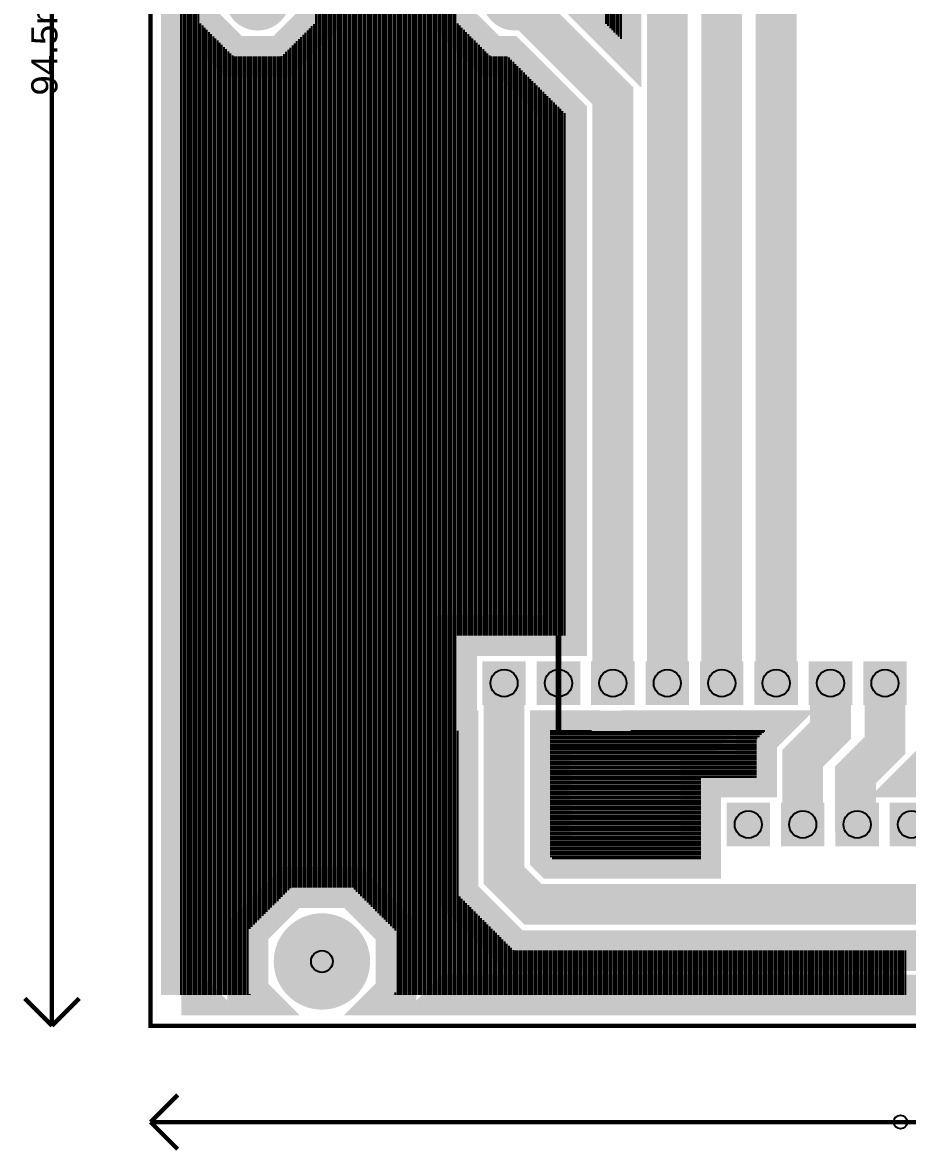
# Model space of a CAD drawing. Header units: centimetres. Extents: x -7.6 to 0, y -0.3 to 9.8.
# Drawn here: x -7.6 to -3.47, y -0.29 to 4.98 of the extents above; entities that cross this region are included whole.
import ezdxf

# ---------------------------------------------------------------- set-up
doc = ezdxf.new("R2010")
doc.units = ezdxf.units.CM
doc.layers.get('0').update_dxf_attribs({"linetype": 'CONTINUOUS'})

# ---------------------------------------------------------------- blocks, each defined once
blk = doc.blocks.new('RPAD')
blk.add_trace([(-0.5, -0.5), (-0.5, 0.5), (0.5, -0.5), (0.5, 0.5)])
blk = doc.blocks.new('EPAD')
at = {"const_width": 0.5}
blk.add_lwpolyline([(-0.25, 0, 1), (0.25, 0, 1)], format="xyb", close=True, dxfattribs=at)

msp = doc.modelspace()

# ---------------------------------------------------------------- linework, layer by layer
for points, const_width in [([(-7.46, 0.3), (-7.46, 9.75)], 0.02032), ([(-7, 0.3), (0, 0.3), (0, 9.75), (-7, 9.75), (-7, 0.3)], 0.02032), ([(-6.85649, 0.44351), (-6.532332, 0.44351), (-6.545649, 0.456827), (-6.545649, 0.743173), (-6.343173, 0.945649), (-6.056827, 0.945649), (-5.854351, 0.743173), (-5.854351, 0.456827), (-5.867668, 0.44351), (-1.132332, 0.44351), (-1.145649, 0.456827), (-1.145649, 0.743173), (-0.943173, 0.945649), (-0.656827, 0.945649), (-0.454351, 0.743173), (-0.454351, 0.456827), (-0.467668, 0.44351), (-0.14351, 0.44351), (-0.14351, 9.60649)], 0.1905), ([(-6.85649, 9.60649), (-6.85649, 0.44351)], 0.1905), ([(-4.588, 1.9), (-4.588, 5.488), (-5.3, 6.2), (-5.3, 6.8)], 0.1905), ([(-4.334, 1.9), (-4.334, 6.234), (-4.9, 6.8)], 0.1905), ([(-3.3, 6.8), (-3.3, 6), (-4.08, 5.22), (-4.08, 1.9)], 0.1905), ([(-6.773049, 5.713101), (-6.773049, 5.486899), (-6.63615, 5.35), (-6.773049, 5.213101), (-6.773049, 4.986899), (-6.613101, 4.826951), (-6.386899, 4.826951), (-6.226951, 4.986899), (-6.226951, 5.213101), (-6.36385, 5.35), (-6.226951, 5.486899), (-6.226951, 5.713101), (-6.386899, 5.873049), (-6.613101, 5.873049), (-6.773049, 5.713101)], 0.1905), ([(-5.026951, 5.486899), (-5.16385, 5.35), (-5.026951, 5.213101), (-5.026951, 5.132277), (-4.803899, 4.909225), (-4.803899, 5.398573), (-5.026951, 5.621625), (-5.026951, 5.486899)], 0.1905), ([(-3.222298, 0.650622), (-5.30416, 0.650622), (-5.565898, 0.91236), (-5.565898, 1.001788), (-5.565899, 1.677751), (-5.572249, 1.677751), (-5.572249, 2.122249), (-5.057899, 2.122249), (-5.057899, 4.552573), (-5.332277, 4.826951), (-5.413101, 4.826951), (-5.573049, 4.986899), (-5.573049, 5.213101)], 0.1905), ([(-4.842, 1.9), (-4.842, 4.642), (-5.3, 5.1)], 0.1905), ([(-5.096, 2.122249), (-5.096, 1.9)], 0.0254), ([(-5.35, 1.9), (-5.35, 1.001788), (-5.214733, 0.866521), (-3.311725, 0.866521), (-3.197587, 0.980659), (-3.197587, 1.236413), (-3.194, 1.24)], 0.1905), ([(-3.826, 1.9), (-3.826, 1.679316), (-3.956, 1.549316), (-3.956, 1.24)], 0.1905), ([(-3.572, 1.9), (-3.572, 1.609505), (-3.709844, 1.471661), (-3.709844, 1.247844), (-3.702, 1.24)], 0.1905), ([(-5.096, 1.677751), (-5.096, 1.9)], 0.0254), ([(-5.134102, 1.091216), (-5.125306, 1.08242), (-4.432249, 1.08242), (-4.432249, 1.462249), (-4.171899, 1.462249), (-4.171899, 1.638743), (-4.132891, 1.677751), (-4.758923, 1.677751), (-4.760572, 1.676102), (-4.939428, 1.676102), (-4.941077, 1.677751), (-5.134101, 1.677751), (-5.134102, 1.091216)], 0.1905), ([(-3.356101, 1.520078), (-3.41393, 1.462249), (-2.717751, 1.462249)], 0.1905), ([(-7.46, 0.3), (-7.587, 0.427)], 0.02032), ([(-7.46, 0.3), (-7.333, 0.427)], 0.02032), ([(-7, -0.15), (-6.873, -0.023)], 0.02032), ([(0, -0.15), (-7, -0.15)], 0.02032), ([(-7, -0.15), (-6.873, -0.277)], 0.02032)]:
    msp.add_lwpolyline(points, dxfattribs=dict(const_width=const_width))
for points in [[(-6.85649, 0.44351), (-6.85649, 9.60649)], [(-6.84649, 0.44351), (-6.84649, 9.60649)], [(-6.83649, 0.44351), (-6.83649, 9.60649)], [(-6.82649, 0.44351), (-6.82649, 9.60649)], [(-6.81649, 0.44351), (-6.81649, 9.60649)], [(-6.80649, 0.44351), (-6.80649, 9.60649)], [(-6.79649, 0.44351), (-6.79649, 9.60649)], [(-6.78649, 0.44351), (-6.78649, 9.60649)], [(-6.77649, 0.44351), (-6.77649, 9.60649)], [(-6.22649, 0.945649), (-6.22649, 8.954351)], [(-6.21649, 0.945649), (-6.21649, 8.954351)], [(-6.20649, 0.945649), (-6.20649, 8.954351)], [(-6.19649, 0.945649), (-6.19649, 8.954351)], [(-6.18649, 0.945649), (-6.18649, 8.954351)], [(-6.17649, 0.945649), (-6.17649, 8.954351)], [(-6.16649, 0.945649), (-6.16649, 8.954351)], [(-6.15649, 0.945649), (-6.15649, 8.954351)], [(-6.14649, 0.945649), (-6.14649, 8.954351)], [(-6.13649, 0.945649), (-6.13649, 8.954351)], [(-6.12649, 0.945649), (-6.12649, 8.954351)], [(-6.11649, 0.945649), (-6.11649, 8.954351)], [(-6.10649, 0.945649), (-6.10649, 8.954351)], [(-6.09649, 0.945649), (-6.09649, 8.954351)], [(-6.08649, 0.945649), (-6.08649, 8.954351)], [(-6.07649, 0.945649), (-6.07649, 8.954351)], [(-6.06649, 0.945649), (-6.06649, 8.38034)], [(-6.05649, 0.945312), (-6.05649, 8.37034)], [(-6.04649, 0.935312), (-6.04649, 8.36034)], [(-6.03649, 0.925312), (-6.03649, 8.35034)], [(-6.02649, 0.915312), (-6.02649, 8.34034)], [(-6.01649, 0.905312), (-6.01649, 8.33034)], [(-5.57649, 0.44351), (-5.57649, 8.33736)], [(-6.00649, 0.895312), (-6.00649, 8.32034)], [(-5.99649, 0.885312), (-5.99649, 8.31034)], [(-5.98649, 0.875312), (-5.98649, 8.30034)], [(-5.97649, 0.865312), (-5.97649, 8.29034)], [(-5.96649, 0.855312), (-5.96649, 8.28034)], [(-5.63649, 0.44351), (-5.63649, 8.27736)], [(-5.62649, 0.44351), (-5.62649, 8.28736)], [(-5.61649, 0.44351), (-5.61649, 8.29736)], [(-5.60649, 0.44351), (-5.60649, 8.30736)], [(-5.59649, 0.44351), (-5.59649, 8.31736)], [(-5.58649, 0.44351), (-5.58649, 8.32736)], [(-5.95649, 0.845312), (-5.95649, 8.27034)], [(-5.94649, 0.835312), (-5.94649, 8.26034)], [(-5.93649, 0.825312), (-5.93649, 8.25034)], [(-5.92649, 0.815312), (-5.92649, 8.24034)], [(-5.91649, 0.805312), (-5.91649, 8.23034)], [(-5.90649, 0.795312), (-5.90649, 8.226951)], [(-5.89649, 0.785312), (-5.89649, 8.226951)], [(-5.88649, 0.775312), (-5.88649, 8.226951)], [(-5.87649, 0.765312), (-5.87649, 8.226951)], [(-5.86649, 0.755312), (-5.86649, 8.226951)], [(-5.85649, 0.745312), (-5.85649, 8.226951)], [(-5.84649, 0.44351), (-5.84649, 8.226951)], [(-5.83649, 0.44351), (-5.83649, 8.226951)], [(-5.82649, 0.44351), (-5.82649, 8.226951)], [(-5.81649, 0.44351), (-5.81649, 8.226951)], [(-5.80649, 0.44351), (-5.80649, 8.226951)], [(-5.79649, 0.44351), (-5.79649, 8.226951)], [(-5.78649, 0.44351), (-5.78649, 8.226951)], [(-5.77649, 0.44351), (-5.77649, 8.226951)], [(-5.76649, 0.44351), (-5.76649, 8.226951)], [(-5.75649, 0.44351), (-5.75649, 8.226951)], [(-5.74649, 0.44351), (-5.74649, 8.226951)], [(-5.73649, 0.44351), (-5.73649, 8.226951)], [(-5.72649, 0.44351), (-5.72649, 8.226951)], [(-5.71649, 0.44351), (-5.71649, 8.226951)], [(-5.70649, 0.44351), (-5.70649, 8.226951)], [(-5.69649, 0.44351), (-5.69649, 8.226951)], [(-5.68649, 0.44351), (-5.68649, 8.22736)], [(-5.67649, 0.44351), (-5.67649, 8.23736)], [(-5.66649, 0.44351), (-5.66649, 8.24736)], [(-5.65649, 0.44351), (-5.65649, 8.25736)], [(-5.64649, 0.44351), (-5.64649, 8.26736)], [(-4.87385, 4.979176), (-4.87385, 5.468524)], [(-4.86385, 4.969176), (-4.86385, 5.458524)], [(-4.85385, 4.959176), (-4.85385, 5.448524)], [(-4.84385, 4.949176), (-4.84385, 5.438524)], [(-4.83385, 4.939176), (-4.83385, 5.428524)], [(-4.82385, 4.929176), (-4.82385, 5.418524)], [(-4.81385, 4.919176), (-4.81385, 5.408524)], [(-4.803899, 4.909225), (-4.803899, 5.398573)], [(-6.76649, 0.44351), (-6.76649, 4.98034)], [(-6.75649, 0.44351), (-6.75649, 4.97034)], [(-6.74649, 0.44351), (-6.74649, 4.96034)], [(-6.25649, 0.945649), (-6.25649, 4.95736)], [(-6.24649, 0.945649), (-6.24649, 4.96736)], [(-6.23649, 0.945649), (-6.23649, 4.97736)], [(-5.56649, 2.122249), (-5.56649, 4.98034)], [(-5.55649, 2.122249), (-5.55649, 4.97034)], [(-5.54649, 2.122249), (-5.54649, 4.96034)], [(-6.73649, 0.44351), (-6.73649, 4.95034)], [(-6.72649, 0.44351), (-6.72649, 4.94034)], [(-6.71649, 0.44351), (-6.71649, 4.93034)], [(-6.70649, 0.44351), (-6.70649, 4.92034)], [(-6.69649, 0.44351), (-6.69649, 4.91034)], [(-6.30649, 0.945649), (-6.30649, 4.90736)], [(-6.29649, 0.945649), (-6.29649, 4.91736)], [(-6.28649, 0.945649), (-6.28649, 4.92736)], [(-6.27649, 0.945649), (-6.27649, 4.93736)], [(-6.26649, 0.945649), (-6.26649, 4.94736)], [(-5.53649, 2.122249), (-5.53649, 4.95034)], [(-5.52649, 2.122249), (-5.52649, 4.94034)], [(-5.51649, 2.122249), (-5.51649, 4.93034)], [(-5.50649, 2.122249), (-5.50649, 4.92034)], [(-5.49649, 2.122249), (-5.49649, 4.91034)], [(-6.68649, 0.44351), (-6.68649, 4.90034)], [(-6.67649, 0.44351), (-6.67649, 4.89034)], [(-6.66649, 0.44351), (-6.66649, 4.88034)], [(-6.65649, 0.44351), (-6.65649, 4.87034)], [(-6.64649, 0.44351), (-6.64649, 4.86034)], [(-6.63649, 0.44351), (-6.63649, 4.85034)], [(-6.35649, 0.932332), (-6.35649, 4.85736)], [(-6.34649, 0.942332), (-6.34649, 4.86736)], [(-6.33649, 0.945649), (-6.33649, 4.87736)], [(-6.32649, 0.945649), (-6.32649, 4.88736)], [(-6.31649, 0.945649), (-6.31649, 4.89736)], [(-5.48649, 2.122249), (-5.48649, 4.90034)], [(-5.47649, 2.122249), (-5.47649, 4.89034)], [(-5.46649, 2.122249), (-5.46649, 4.88034)], [(-5.45649, 2.122249), (-5.45649, 4.87034)], [(-5.44649, 2.122249), (-5.44649, 4.86034)], [(-5.43649, 2.122249), (-5.43649, 4.85034)], [(-6.62649, 0.44351), (-6.62649, 4.84034)], [(-6.61649, 0.44351), (-6.61649, 4.83034)], [(-6.60649, 0.44351), (-6.60649, 4.826951)], [(-6.59649, 0.44351), (-6.59649, 4.826951)], [(-6.58649, 0.44351), (-6.58649, 4.826951)], [(-6.57649, 0.44351), (-6.57649, 4.826951)], [(-6.56649, 0.44351), (-6.56649, 4.826951)], [(-6.55649, 0.44351), (-6.55649, 4.826951)], [(-6.54649, 0.44351), (-6.54649, 4.826951)], [(-6.53649, 0.752332), (-6.53649, 4.826951)], [(-6.52649, 0.762332), (-6.52649, 4.826951)], [(-6.51649, 0.772332), (-6.51649, 4.826951)], [(-6.50649, 0.782332), (-6.50649, 4.826951)], [(-6.49649, 0.792332), (-6.49649, 4.826951)], [(-6.48649, 0.802332), (-6.48649, 4.826951)], [(-6.47649, 0.812332), (-6.47649, 4.826951)], [(-6.46649, 0.822332), (-6.46649, 4.826951)], [(-6.45649, 0.832332), (-6.45649, 4.826951)], [(-6.44649, 0.842332), (-6.44649, 4.826951)], [(-6.43649, 0.852332), (-6.43649, 4.826951)], [(-6.42649, 0.862332), (-6.42649, 4.826951)], [(-6.41649, 0.872332), (-6.41649, 4.826951)], [(-6.40649, 0.882332), (-6.40649, 4.826951)], [(-6.39649, 0.892332), (-6.39649, 4.826951)], [(-6.38649, 0.902332), (-6.38649, 4.82736)], [(-6.37649, 0.912332), (-6.37649, 4.83736)], [(-6.36649, 0.922332), (-6.36649, 4.84736)], [(-5.42649, 2.122249), (-5.42649, 4.84034)], [(-5.41649, 2.122249), (-5.41649, 4.83034)], [(-5.40649, 2.122249), (-5.40649, 4.826951)], [(-5.39649, 2.122249), (-5.39649, 4.826951)], [(-5.38649, 2.122249), (-5.38649, 4.826951)], [(-5.37649, 2.122249), (-5.37649, 4.826951)], [(-5.36649, 2.122249), (-5.36649, 4.826951)], [(-5.35649, 2.122249), (-5.35649, 4.826951)], [(-5.34649, 2.122249), (-5.34649, 4.826951)], [(-5.33649, 2.122249), (-5.33649, 4.826951)], [(-5.32649, 2.122249), (-5.32649, 4.821164)], [(-5.31649, 2.122249), (-5.31649, 4.811164)], [(-5.30649, 2.122249), (-5.30649, 4.801164)], [(-5.29649, 2.122249), (-5.29649, 4.791164)], [(-5.28649, 2.122249), (-5.28649, 4.781164)], [(-5.27649, 2.122249), (-5.27649, 4.771164)], [(-5.26649, 2.122249), (-5.26649, 4.761164)], [(-5.25649, 2.122249), (-5.25649, 4.751164)], [(-5.24649, 2.122249), (-5.24649, 4.741164)], [(-5.23649, 2.122249), (-5.23649, 4.731164)], [(-5.22649, 2.122249), (-5.22649, 4.721164)], [(-5.21649, 2.122249), (-5.21649, 4.711164)], [(-5.20649, 2.122249), (-5.20649, 4.701164)], [(-5.19649, 2.122249), (-5.19649, 4.691164)], [(-5.18649, 2.122249), (-5.18649, 4.681164)], [(-5.17649, 2.122249), (-5.17649, 4.671164)], [(-5.16649, 2.122249), (-5.16649, 4.661164)], [(-5.15649, 2.122249), (-5.15649, 4.651164)], [(-5.14649, 2.122249), (-5.14649, 4.641164)], [(-5.13649, 2.122249), (-5.13649, 4.631164)], [(-5.12649, 2.122249), (-5.12649, 4.621164)], [(-5.11649, 2.122249), (-5.11649, 4.611164)], [(-5.10649, 2.122249), (-5.10649, 4.601164)], [(-5.09649, 2.122249), (-5.09649, 4.591164)], [(-5.08649, 2.122249), (-5.08649, 4.581164)], [(-5.07649, 2.122249), (-5.07649, 4.571164)], [(-5.06649, 2.122249), (-5.06649, 4.561164)], [(-5.56649, 0.44351), (-5.56649, 1.677751)], [(-5.134101, 1.677751), (-4.941077, 1.677751)], [(-5.134101, 1.67242), (-4.138222, 1.67242)], [(-5.134101, 1.66242), (-4.148222, 1.66242)], [(-5.134101, 1.65242), (-4.158222, 1.65242)], [(-5.134101, 1.64242), (-4.168222, 1.64242)], [(-4.758923, 1.677751), (-4.132891, 1.677751)], [(-5.134101, 1.63242), (-4.171899, 1.63242)], [(-5.134101, 1.62242), (-4.171899, 1.62242)], [(-5.134101, 1.61242), (-4.171899, 1.61242)], [(-5.134101, 1.60242), (-4.171899, 1.60242)], [(-5.134101, 1.59242), (-4.171899, 1.59242)], [(-5.134101, 1.58242), (-4.171899, 1.58242)], [(-5.134101, 1.57242), (-4.171899, 1.57242)], [(-5.134101, 1.56242), (-4.171899, 1.56242)], [(-5.134101, 1.55242), (-4.171899, 1.55242)], [(-5.134101, 1.54242), (-4.171899, 1.54242)], [(-5.134101, 1.53242), (-4.171899, 1.53242)], [(-5.134101, 1.52242), (-4.171899, 1.52242)], [(-5.134101, 1.51242), (-4.171899, 1.51242)], [(-5.134101, 1.50242), (-4.171899, 1.50242)], [(-5.134101, 1.49242), (-4.171899, 1.49242)], [(-5.134101, 1.48242), (-4.171899, 1.48242)], [(-5.134101, 1.47242), (-4.171899, 1.47242)], [(-5.134101, 1.46242), (-4.171899, 1.46242)], [(-5.134101, 1.45242), (-4.432249, 1.45242)], [(-5.134101, 1.44242), (-4.432249, 1.44242)], [(-5.134101, 1.43242), (-4.432249, 1.43242)], [(-5.134101, 1.42242), (-4.432249, 1.42242)], [(-5.134101, 1.41242), (-4.432249, 1.41242)], [(-5.134101, 1.40242), (-4.432249, 1.40242)], [(-5.134101, 1.39242), (-4.432249, 1.39242)], [(-5.134101, 1.38242), (-4.432249, 1.38242)], [(-5.134101, 1.37242), (-4.432249, 1.37242)], [(-5.134101, 1.36242), (-4.432249, 1.36242)], [(-5.134101, 1.35242), (-4.432249, 1.35242)], [(-5.134101, 1.34242), (-4.432249, 1.34242)], [(-5.134101, 1.33242), (-4.432249, 1.33242)], [(-5.134101, 1.32242), (-4.432249, 1.32242)], [(-5.134101, 1.31242), (-4.432249, 1.31242)], [(-5.134101, 1.30242), (-4.432249, 1.30242)], [(-5.134101, 1.29242), (-4.432249, 1.29242)], [(-5.134101, 1.28242), (-4.432249, 1.28242)], [(-5.134101, 1.27242), (-4.432249, 1.27242)], [(-5.134101, 1.26242), (-4.432249, 1.26242)], [(-5.134101, 1.25242), (-4.432249, 1.25242)], [(-5.134101, 1.24242), (-4.432249, 1.24242)], [(-5.134101, 1.23242), (-4.432249, 1.23242)], [(-5.134101, 1.22242), (-4.432249, 1.22242)], [(-5.134101, 1.21242), (-4.432249, 1.21242)], [(-5.134101, 1.20242), (-4.432249, 1.20242)], [(-5.134101, 1.19242), (-4.432249, 1.19242)], [(-5.134101, 1.18242), (-4.432249, 1.18242)], [(-5.134101, 1.17242), (-4.432249, 1.17242)], [(-5.134101, 1.16242), (-4.432249, 1.16242)], [(-5.134101, 1.15242), (-4.432249, 1.15242)], [(-5.134101, 1.14242), (-4.432249, 1.14242)], [(-5.134101, 1.13242), (-4.432249, 1.13242)], [(-5.134101, 1.12242), (-4.432249, 1.12242)], [(-5.134101, 1.11242), (-4.432249, 1.11242)], [(-5.134101, 1.10242), (-4.432249, 1.10242)], [(-5.134101, 1.09242), (-4.432249, 1.09242)], [(-5.125306, 1.08242), (-4.432249, 1.08242)], [(-5.55649, 0.44351), (-5.55649, 0.902952)], [(-5.54649, 0.44351), (-5.54649, 0.892952)], [(-5.53649, 0.44351), (-5.53649, 0.882952)], [(-5.52649, 0.44351), (-5.52649, 0.872952)], [(-5.51649, 0.44351), (-5.51649, 0.862952)], [(-5.50649, 0.44351), (-5.50649, 0.852952)], [(-5.49649, 0.44351), (-5.49649, 0.842952)], [(-5.48649, 0.44351), (-5.48649, 0.832952)], [(-5.47649, 0.44351), (-5.47649, 0.822952)], [(-5.46649, 0.44351), (-5.46649, 0.812952)], [(-5.45649, 0.44351), (-5.45649, 0.802952)], [(-5.44649, 0.44351), (-5.44649, 0.792952)], [(-5.43649, 0.44351), (-5.43649, 0.782952)], [(-5.42649, 0.44351), (-5.42649, 0.772952)], [(-5.41649, 0.44351), (-5.41649, 0.762952)], [(-5.40649, 0.44351), (-5.40649, 0.752952)], [(-5.39649, 0.44351), (-5.39649, 0.742952)], [(-5.38649, 0.44351), (-5.38649, 0.732952)], [(-5.37649, 0.44351), (-5.37649, 0.722952)], [(-5.36649, 0.44351), (-5.36649, 0.712952)], [(-5.35649, 0.44351), (-5.35649, 0.702952)], [(-5.34649, 0.44351), (-5.34649, 0.692952)], [(-5.33649, 0.44351), (-5.33649, 0.682952)], [(-5.32649, 0.44351), (-5.32649, 0.672952)], [(-5.31649, 0.44351), (-5.31649, 0.662952)], [(-5.30649, 0.44351), (-5.30649, 0.652952)], [(-5.29649, 0.44351), (-5.29649, 0.650622)], [(-5.28649, 0.44351), (-5.28649, 0.650622)], [(-5.27649, 0.44351), (-5.27649, 0.650622)], [(-5.26649, 0.44351), (-5.26649, 0.650622)], [(-5.25649, 0.44351), (-5.25649, 0.650622)], [(-5.24649, 0.44351), (-5.24649, 0.650622)], [(-5.23649, 0.44351), (-5.23649, 0.650622)], [(-5.22649, 0.44351), (-5.22649, 0.650622)], [(-5.21649, 0.44351), (-5.21649, 0.650622)], [(-5.20649, 0.44351), (-5.20649, 0.650622)], [(-5.19649, 0.44351), (-5.19649, 0.650622)], [(-5.18649, 0.44351), (-5.18649, 0.650622)], [(-5.17649, 0.44351), (-5.17649, 0.650622)], [(-5.16649, 0.44351), (-5.16649, 0.650622)], [(-5.15649, 0.44351), (-5.15649, 0.650622)], [(-5.14649, 0.44351), (-5.14649, 0.650622)], [(-5.13649, 0.44351), (-5.13649, 0.650622)], [(-5.12649, 0.44351), (-5.12649, 0.650622)], [(-5.11649, 0.44351), (-5.11649, 0.650622)], [(-5.10649, 0.44351), (-5.10649, 0.650622)], [(-5.09649, 0.44351), (-5.09649, 0.650622)], [(-5.08649, 0.44351), (-5.08649, 0.650622)], [(-5.07649, 0.44351), (-5.07649, 0.650622)], [(-5.06649, 0.44351), (-5.06649, 0.650622)], [(-5.05649, 0.44351), (-5.05649, 0.650622)], [(-5.04649, 0.44351), (-5.04649, 0.650622)], [(-5.03649, 0.44351), (-5.03649, 0.650622)], [(-5.02649, 0.44351), (-5.02649, 0.650622)], [(-5.01649, 0.44351), (-5.01649, 0.650622)], [(-5.00649, 0.44351), (-5.00649, 0.650622)], [(-4.99649, 0.44351), (-4.99649, 0.650622)], [(-4.98649, 0.44351), (-4.98649, 0.650622)], [(-4.97649, 0.44351), (-4.97649, 0.650622)], [(-4.96649, 0.44351), (-4.96649, 0.650622)], [(-4.95649, 0.44351), (-4.95649, 0.650622)], [(-4.94649, 0.44351), (-4.94649, 0.650622)], [(-4.93649, 0.44351), (-4.93649, 0.650622)], [(-4.92649, 0.44351), (-4.92649, 0.650622)], [(-4.91649, 0.44351), (-4.91649, 0.650622)], [(-4.90649, 0.44351), (-4.90649, 0.650622)], [(-4.89649, 0.44351), (-4.89649, 0.650622)], [(-4.88649, 0.44351), (-4.88649, 0.650622)], [(-4.87649, 0.44351), (-4.87649, 0.650622)], [(-4.86649, 0.44351), (-4.86649, 0.650622)], [(-4.85649, 0.44351), (-4.85649, 0.650622)], [(-4.84649, 0.44351), (-4.84649, 0.650622)], [(-4.83649, 0.44351), (-4.83649, 0.650622)], [(-4.82649, 0.44351), (-4.82649, 0.650622)], [(-4.81649, 0.44351), (-4.81649, 0.650622)], [(-4.80649, 0.44351), (-4.80649, 0.650622)], [(-4.79649, 0.44351), (-4.79649, 0.650622)], [(-4.78649, 0.44351), (-4.78649, 0.650622)], [(-4.77649, 0.44351), (-4.77649, 0.650622)], [(-4.76649, 0.44351), (-4.76649, 0.650622)], [(-4.75649, 0.44351), (-4.75649, 0.650622)], [(-4.74649, 0.44351), (-4.74649, 0.650622)], [(-4.73649, 0.44351), (-4.73649, 0.650622)], [(-4.72649, 0.44351), (-4.72649, 0.650622)], [(-4.71649, 0.44351), (-4.71649, 0.650622)], [(-4.70649, 0.44351), (-4.70649, 0.650622)], [(-4.69649, 0.44351), (-4.69649, 0.650622)], [(-4.68649, 0.44351), (-4.68649, 0.650622)], [(-4.67649, 0.44351), (-4.67649, 0.650622)], [(-4.66649, 0.44351), (-4.66649, 0.650622)], [(-4.65649, 0.44351), (-4.65649, 0.650622)], [(-4.64649, 0.44351), (-4.64649, 0.650622)], [(-4.63649, 0.44351), (-4.63649, 0.650622)], [(-4.62649, 0.44351), (-4.62649, 0.650622)], [(-4.61649, 0.44351), (-4.61649, 0.650622)], [(-4.60649, 0.44351), (-4.60649, 0.650622)], [(-4.59649, 0.44351), (-4.59649, 0.650622)], [(-4.58649, 0.44351), (-4.58649, 0.650622)], [(-4.57649, 0.44351), (-4.57649, 0.650622)], [(-4.56649, 0.44351), (-4.56649, 0.650622)], [(-4.55649, 0.44351), (-4.55649, 0.650622)], [(-4.54649, 0.44351), (-4.54649, 0.650622)], [(-4.53649, 0.44351), (-4.53649, 0.650622)], [(-4.52649, 0.44351), (-4.52649, 0.650622)], [(-4.51649, 0.44351), (-4.51649, 0.650622)], [(-4.50649, 0.44351), (-4.50649, 0.650622)], [(-4.49649, 0.44351), (-4.49649, 0.650622)], [(-4.48649, 0.44351), (-4.48649, 0.650622)], [(-4.47649, 0.44351), (-4.47649, 0.650622)], [(-4.46649, 0.44351), (-4.46649, 0.650622)], [(-4.45649, 0.44351), (-4.45649, 0.650622)], [(-4.44649, 0.44351), (-4.44649, 0.650622)], [(-4.43649, 0.44351), (-4.43649, 0.650622)], [(-4.42649, 0.44351), (-4.42649, 0.650622)], [(-4.41649, 0.44351), (-4.41649, 0.650622)], [(-4.40649, 0.44351), (-4.40649, 0.650622)], [(-4.39649, 0.44351), (-4.39649, 0.650622)], [(-4.38649, 0.44351), (-4.38649, 0.650622)], [(-4.37649, 0.44351), (-4.37649, 0.650622)], [(-4.36649, 0.44351), (-4.36649, 0.650622)], [(-4.35649, 0.44351), (-4.35649, 0.650622)], [(-4.34649, 0.44351), (-4.34649, 0.650622)], [(-4.33649, 0.44351), (-4.33649, 0.650622)], [(-4.32649, 0.44351), (-4.32649, 0.650622)], [(-4.31649, 0.44351), (-4.31649, 0.650622)], [(-4.30649, 0.44351), (-4.30649, 0.650622)], [(-4.29649, 0.44351), (-4.29649, 0.650622)], [(-4.28649, 0.44351), (-4.28649, 0.650622)], [(-4.27649, 0.44351), (-4.27649, 0.650622)], [(-4.26649, 0.44351), (-4.26649, 0.650622)], [(-4.25649, 0.44351), (-4.25649, 0.650622)], [(-4.24649, 0.44351), (-4.24649, 0.650622)], [(-4.23649, 0.44351), (-4.23649, 0.650622)], [(-4.22649, 0.44351), (-4.22649, 0.650622)], [(-4.21649, 0.44351), (-4.21649, 0.650622)], [(-4.20649, 0.44351), (-4.20649, 0.650622)], [(-4.19649, 0.44351), (-4.19649, 0.650622)], [(-4.18649, 0.44351), (-4.18649, 0.650622)], [(-4.17649, 0.44351), (-4.17649, 0.650622)], [(-4.16649, 0.44351), (-4.16649, 0.650622)], [(-4.15649, 0.44351), (-4.15649, 0.650622)], [(-4.14649, 0.44351), (-4.14649, 0.650622)], [(-4.13649, 0.44351), (-4.13649, 0.650622)], [(-4.12649, 0.44351), (-4.12649, 0.650622)], [(-4.11649, 0.44351), (-4.11649, 0.650622)], [(-4.10649, 0.44351), (-4.10649, 0.650622)], [(-4.09649, 0.44351), (-4.09649, 0.650622)], [(-4.08649, 0.44351), (-4.08649, 0.650622)], [(-4.07649, 0.44351), (-4.07649, 0.650622)], [(-4.06649, 0.44351), (-4.06649, 0.650622)], [(-4.05649, 0.44351), (-4.05649, 0.650622)], [(-4.04649, 0.44351), (-4.04649, 0.650622)], [(-4.03649, 0.44351), (-4.03649, 0.650622)], [(-4.02649, 0.44351), (-4.02649, 0.650622)], [(-4.01649, 0.44351), (-4.01649, 0.650622)], [(-4.00649, 0.44351), (-4.00649, 0.650622)], [(-3.99649, 0.44351), (-3.99649, 0.650622)], [(-3.98649, 0.44351), (-3.98649, 0.650622)], [(-3.97649, 0.44351), (-3.97649, 0.650622)], [(-3.96649, 0.44351), (-3.96649, 0.650622)], [(-3.95649, 0.44351), (-3.95649, 0.650622)], [(-3.94649, 0.44351), (-3.94649, 0.650622)], [(-3.93649, 0.44351), (-3.93649, 0.650622)], [(-3.92649, 0.44351), (-3.92649, 0.650622)], [(-3.91649, 0.44351), (-3.91649, 0.650622)], [(-3.90649, 0.44351), (-3.90649, 0.650622)], [(-3.89649, 0.44351), (-3.89649, 0.650622)], [(-3.88649, 0.44351), (-3.88649, 0.650622)], [(-3.87649, 0.44351), (-3.87649, 0.650622)], [(-3.86649, 0.44351), (-3.86649, 0.650622)], [(-3.85649, 0.44351), (-3.85649, 0.650622)], [(-3.84649, 0.44351), (-3.84649, 0.650622)], [(-3.83649, 0.44351), (-3.83649, 0.650622)], [(-3.82649, 0.44351), (-3.82649, 0.650622)], [(-3.81649, 0.44351), (-3.81649, 0.650622)], [(-3.80649, 0.44351), (-3.80649, 0.650622)], [(-3.79649, 0.44351), (-3.79649, 0.650622)], [(-3.78649, 0.44351), (-3.78649, 0.650622)], [(-3.77649, 0.44351), (-3.77649, 0.650622)], [(-3.76649, 0.44351), (-3.76649, 0.650622)], [(-3.75649, 0.44351), (-3.75649, 0.650622)], [(-3.74649, 0.44351), (-3.74649, 0.650622)], [(-3.73649, 0.44351), (-3.73649, 0.650622)], [(-3.72649, 0.44351), (-3.72649, 0.650622)], [(-3.71649, 0.44351), (-3.71649, 0.650622)], [(-3.70649, 0.44351), (-3.70649, 0.650622)], [(-3.69649, 0.44351), (-3.69649, 0.650622)], [(-3.68649, 0.44351), (-3.68649, 0.650622)], [(-3.67649, 0.44351), (-3.67649, 0.650622)], [(-3.66649, 0.44351), (-3.66649, 0.650622)], [(-3.65649, 0.44351), (-3.65649, 0.650622)], [(-3.64649, 0.44351), (-3.64649, 0.650622)], [(-3.63649, 0.44351), (-3.63649, 0.650622)], [(-3.62649, 0.44351), (-3.62649, 0.650622)], [(-3.61649, 0.44351), (-3.61649, 0.650622)], [(-3.60649, 0.44351), (-3.60649, 0.650622)], [(-3.59649, 0.44351), (-3.59649, 0.650622)], [(-3.58649, 0.44351), (-3.58649, 0.650622)], [(-3.57649, 0.44351), (-3.57649, 0.650622)], [(-3.56649, 0.44351), (-3.56649, 0.650622)], [(-3.55649, 0.44351), (-3.55649, 0.650622)], [(-3.54649, 0.44351), (-3.54649, 0.650622)], [(-3.53649, 0.44351), (-3.53649, 0.650622)], [(-3.52649, 0.44351), (-3.52649, 0.650622)], [(-3.51649, 0.44351), (-3.51649, 0.650622)], [(-3.50649, 0.44351), (-3.50649, 0.650622)], [(-3.49649, 0.44351), (-3.49649, 0.650622)], [(-3.48649, 0.44351), (-3.48649, 0.650622)], [(-3.47649, 0.44351), (-3.47649, 0.650622)], [(-6.53649, 0.44351), (-6.53649, 0.447668)], [(-5.86649, 0.44351), (-5.86649, 0.444688)], [(-5.85649, 0.44351), (-5.85649, 0.454688)]]:
    msp.add_lwpolyline(points)
for centre, radius in [((-5.35, 1.9), 0.0635), ((-5.096, 1.9), 0.0635), ((-4.842, 1.9), 0.0635), ((-4.588, 1.9), 0.0635), ((-4.334, 1.9), 0.0635), ((-4.08, 1.9), 0.0635), ((-3.826, 1.9), 0.0635), ((-3.572, 1.9), 0.0635), ((-4.21, 1.24), 0.0635), ((-3.956, 1.24), 0.0635), ((-3.702, 1.24), 0.0635), ((-3.448, 1.24), 0.0635), ((-6.2, 0.6), 0.0508), ((-3.5, -0.15), 0.03175)]:
    msp.add_circle(centre, radius)

# ---------------------------------------------------------------- block references
for name, p, xscale, yscale in [('EPAD', (-6.5, 5.1), 0.3048, 0.3048), ('EPAD', (-5.3, 5.1), 0.3048, 0.3048), ('RPAD', (-5.35, 1.9), 0.2032, 0.2032), ('RPAD', (-5.096, 1.9), 0.2032, 0.2032), ('RPAD', (-4.842, 1.9), 0.2032, 0.2032), ('RPAD', (-4.588, 1.9), 0.2032, 0.2032), ('RPAD', (-4.334, 1.9), 0.2032, 0.2032), ('RPAD', (-4.08, 1.9), 0.2032, 0.2032), ('RPAD', (-3.826, 1.9), 0.2032, 0.2032), ('RPAD', (-3.572, 1.9), 0.2032, 0.2032), ('RPAD', (-4.21, 1.24), 0.2032, 0.2032), ('RPAD', (-3.956, 1.24), 0.2032, 0.2032), ('RPAD', (-3.702, 1.24), 0.2032, 0.2032), ('RPAD', (-3.448, 1.24), 0.2032, 0.2032), ('EPAD', (-6.2, 0.6), 0.45, 0.45)]:
    msp.add_blockref(name, p, dxfattribs=dict(xscale=xscale, yscale=yscale))

# ---------------------------------------------------------------- texts
at = {"width": 1.041667}
msp.add_text('94.5mm', height=0.12192, rotation=90, dxfattribs=at).set_placement((-7.4346, 4.644))

doc.saveas('drawing.dxf')
